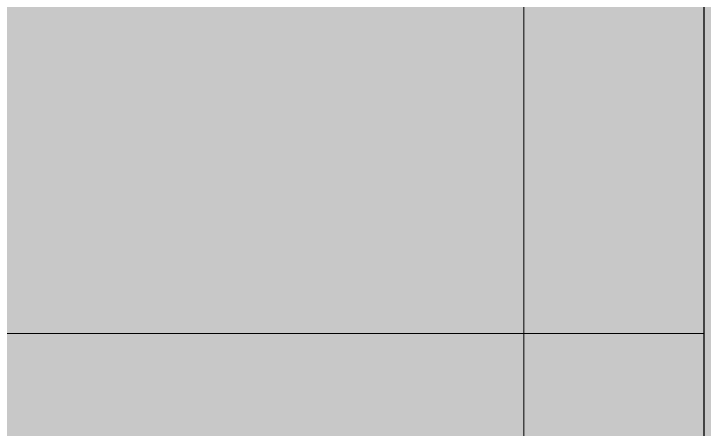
# Model space of a CAD drawing. Header units: inches. Extents: x -10205 to 13964, y -460 to 30702.
# Drawn here: x -2715.254 to -2714.536, y 10822.952 to 10823.385 of the extents above; entities that cross this region are included whole.
import ezdxf

# ---------------------------------------------------------------- set-up
doc = ezdxf.new("R2010")
doc.units = ezdxf.units.IN
doc.header["$MEASUREMENT"] = 0
for name, color, linetype, lineweight in [('00base_6150001_dwg', 147, 'Continuous', 13), ('A-GENM', 5, 'Continuous', 9), ('A-WALL', 113, 'Continuous', 9), ('A-WALL-7', 113, 'Continuous', 5), ('A-WALL-8', 113, 'Continuous', 25), ('PROP BALC 1ST FLOOR', 147, 'Continuous', 13)]:
    doc.layers.add(name, color=color, linetype=linetype, lineweight=lineweight)

# ---------------------------------------------------------------- blocks, each defined once
blk = doc.blocks.new('_THE_ WINDOW _ DOOR - Window - 1st Floor-1770675-SITE PLAN - CAD FILE')
at = {"layer": 'A-GENM'}
h = blk.add_hatch(color=256, dxfattribs=at)
h.paths.add_polyline_path([(17.0125, 0.8125), (19.0125, 0.8125), (19.0125, 4.8125), (17.0125, 4.8125), (17.0125, 1.8125)], flags=0)
h.paths.add_polyline_path([(-17.0125, 0.8125), (-17.0125, 4.8125), (-19.0125, 4.8125), (-19.0125, 0.8125)], flags=0)
blk = doc.blocks.new('00base_6150001_dwg-1748108-SITE PLAN - CAD FILE')
at = {"layer": 'PROP BALC 1ST FLOOR', "flags": 128}
blk.add_lwpolyline([(4039430.22065, 3368458.27019), (4039542.90508, 3368460.14345), (4039540.35199, 3368613.72223), (4039427.66756, 3368611.84897)], close=True, dxfattribs=at)

msp = doc.modelspace()

# ---------------------------------------------------------------- hatches: boundary and pattern name
at = {"layer": 'A-WALL-7'}
h = msp.add_hatch(color=256, dxfattribs=at)
h.paths.add_polyline_path([(-2103.47374, 10823.0519), (-2102.72374, 10823.0519), (-2102.72374, 10823.8019), (-2138.91124, 10823.8019), (-2138.91124, 10823.0519), (-2103.72374, 10823.0519)], flags=0)
h.paths.add_polyline_path([(-2906.53624, 10823.0519), (-2906.53624, 10823.8019), (-2927.67374, 10823.8019), (-2927.6629, 10823.0519), (-2906.79874, 10823.0519)], flags=0)
h.paths.add_polyline_path([(-2482.62324, 10823.0519), (-2407.33624, 10823.0519), (-2407.33624, 10823.8019), (-2484.51124, 10823.8019), (-2484.51124, 10823.0519), (-2484.32374, 10823.0519)], flags=0)
h.paths.add_polyline_path([(-2269.62144, 10823.0519), (-2214.96124, 10823.0519), (-2214.96124, 10823.8019), (-2281.51124, 10823.8019), (-2281.51124, 10823.0519), (-2272.93483, 10823.0519)], flags=0)
h.paths.add_polyline_path([(-2868.51124, 10823.0519), (-2803.19874, 10823.0519), (-2803.19874, 10823.8019), (-2868.51124, 10823.8019), (-2868.51124, 10823.66715)], flags=0)
h.paths.add_polyline_path([(-2335.29874, 10823.0519), (-2319.53624, 10823.0519), (-2319.53624, 10823.8019), (-2369.31124, 10823.8019), (-2369.31124, 10823.0519), (-2362.79874, 10823.0519)], flags=0)
h.paths.add_polyline_path([(-2714.53624, 10823.0519), (-2714.53624, 10823.8019), (-2765.17374, 10823.8019), (-2765.17374, 10823.0519), (-2714.72374, 10823.0519)], flags=0)
h.paths.add_polyline_path([(-2676.51124, 10823.0519), (-2591.17374, 10823.0519), (-2591.17374, 10823.8019), (-2676.51124, 10823.8019)], flags=0)
h.paths.add_polyline_path([(-2553.14874, 10823.0519), (-2522.53624, 10823.0519), (-2522.53624, 10823.8019), (-2553.14874, 10823.8019)], flags=0)
h = msp.add_hatch(color=256, dxfattribs=at)
h.paths.add_polyline_path([(-2281.51124, 10822.3019), (-2214.96124, 10822.3019), (-2214.96124, 10823.0519), (-2281.51124, 10823.0519), (-2281.51124, 10822.8019)], flags=0)
h.paths.add_polyline_path([(-2103.72374, 10822.3019), (-2103.47374, 10822.3019), (-2103.47374, 10823.0519), (-2138.91124, 10823.0519), (-2138.91124, 10822.3019), (-2104.22374, 10822.3019)], flags=0)
h.paths.add_polyline_path([(-2591.17374, 10822.3019), (-2591.17374, 10823.0519), (-2676.51124, 10823.0519), (-2676.51124, 10822.3019), (-2603.67374, 10822.3019)], flags=0)
h.paths.add_polyline_path([(-2484.32374, 10822.3019), (-2407.33624, 10822.3019), (-2407.33624, 10823.0519), (-2484.51124, 10823.0519), (-2484.51124, 10822.3019)], flags=0)
h.paths.add_polyline_path([(-2553.14874, 10822.3019), (-2522.53624, 10822.3019), (-2522.53624, 10823.0519), (-2553.14874, 10823.0519), (-2553.14874, 10822.8019)], flags=0)
h.paths.add_polyline_path([(-2923.54874, 10822.3019), (-2906.53624, 10822.3019), (-2906.53624, 10823.0519), (-2927.67374, 10823.0519), (-2927.6654, 10822.3019), (-2924.17374, 10822.3019)], flags=0)
h.paths.add_polyline_path([(-2331.79874, 10822.3019), (-2319.53624, 10822.3019), (-2319.53624, 10823.0519), (-2369.31124, 10823.0519), (-2369.31124, 10822.3019), (-2335.29874, 10822.3019)], flags=0)
h.paths.add_polyline_path([(-2714.72374, 10822.3019), (-2714.53624, 10822.3019), (-2714.53624, 10823.0519), (-2765.17374, 10823.0519), (-2765.17374, 10822.3019), (-2718.42374, 10822.3019)], flags=0)
h.paths.add_polyline_path([(-2845.79874, 10822.3019), (-2803.19874, 10822.3019), (-2803.19874, 10823.0519), (-2868.51124, 10823.0519), (-2868.51124, 10822.3019), (-2860.79874, 10822.3019)], flags=0)

# ---------------------------------------------------------------- linework, layer by layer
at = {"layer": 'A-WALL'}
msp.add_line((-2714.53624, 10823.0519), (-2765.17374, 10823.0519), dxfattribs=at)
at = {"layer": 'A-WALL-8'}
msp.add_line((-2714.53624, 10815.1769), (-2714.53624, 10823.8019), dxfattribs=at)

# ---------------------------------------------------------------- block references
at = {"layer": '00base_6150001_dwg', "rotation": 89.04760487178136}
msp.add_blockref('00base_6150001_dwg-1748108-SITE PLAN - CAD FILE', (3298136.13876, -4084040.07225), dxfattribs=at)
at = {"layer": 'A-GENM'}
msp.add_blockref('_THE_ WINDOW _ DOOR - Window - 1st Floor-1770675-SITE PLAN - CAD FILE', (-2695.52374, 10819.4894), dxfattribs=at)

doc.saveas('drawing.dxf')
